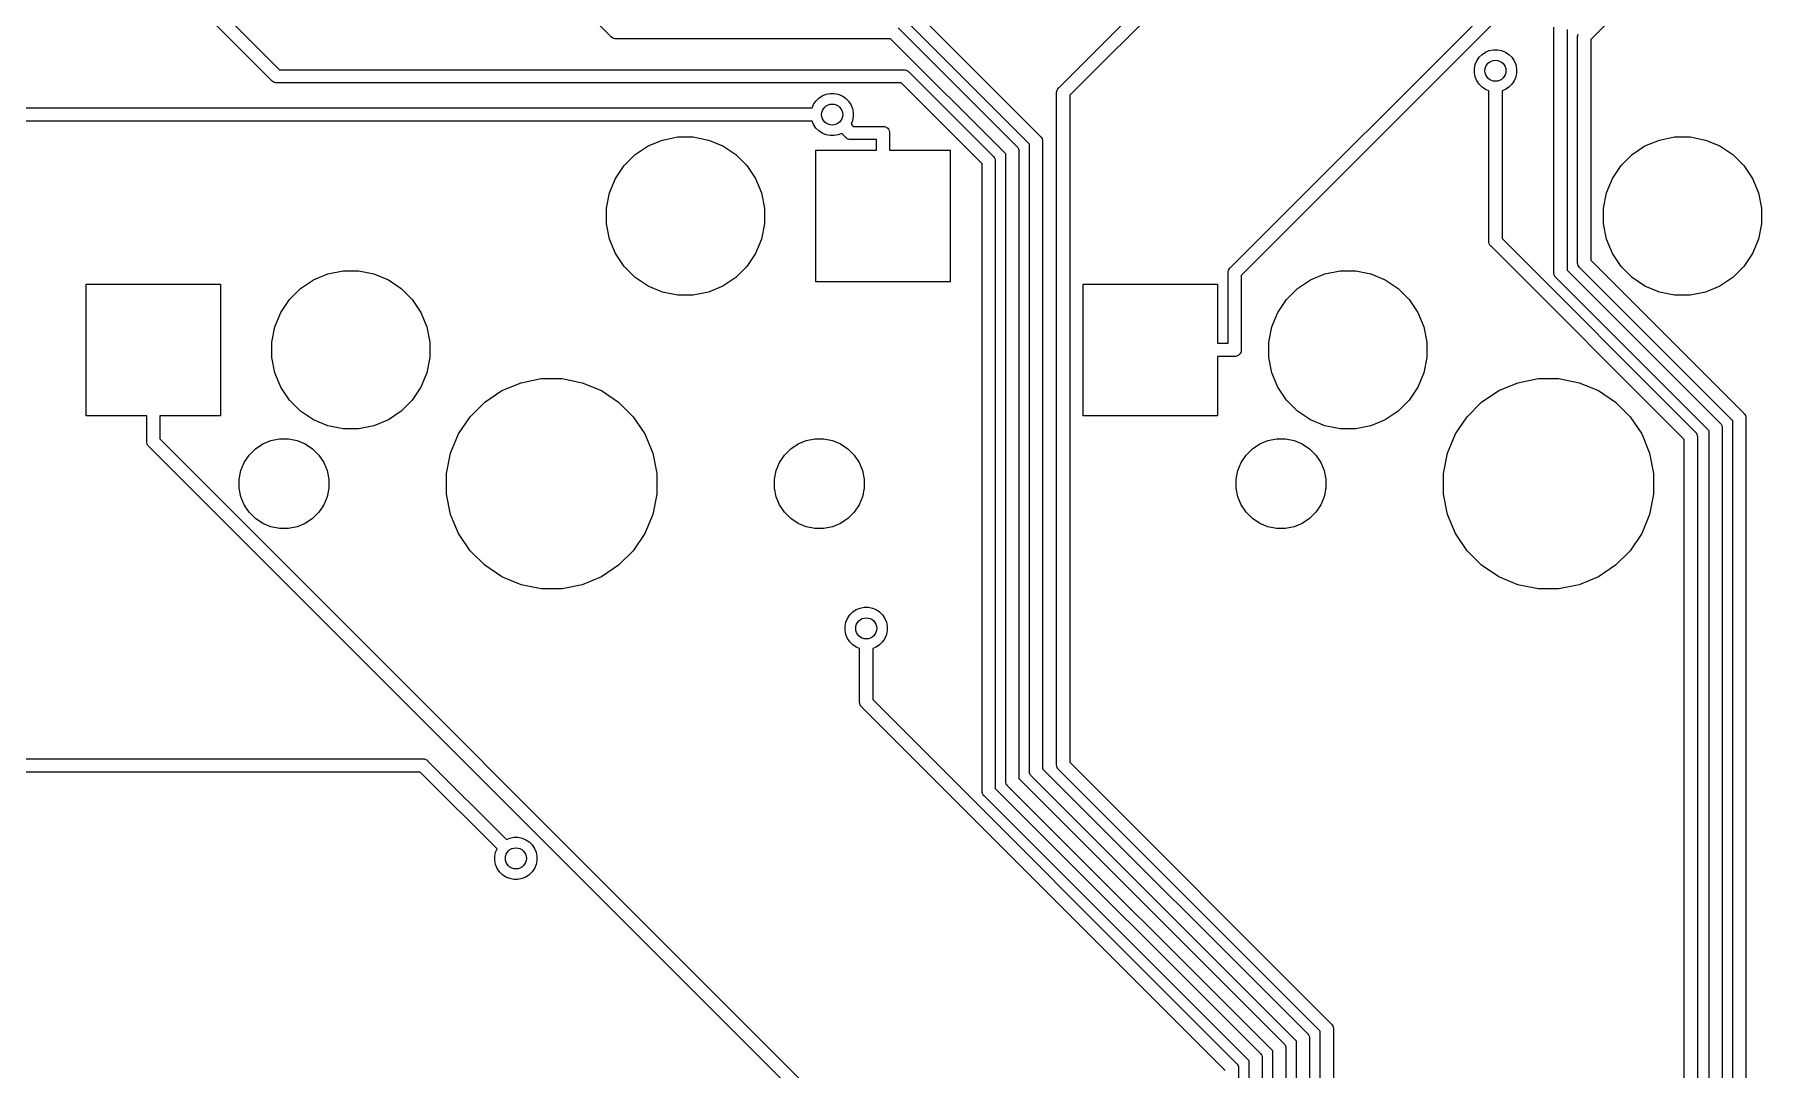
# Model space of a CAD drawing. Extents: x 1.2 to 14.9, y -4.9 to -0.3.
# Drawn here: x 2.334 to 3.624, y -2.668 to -1.894 of the extents above; entities that cross this region are included whole.
import ezdxf

# ---------------------------------------------------------------- set-up
doc = ezdxf.new("R2010")
doc.units = 0
doc.header["$MEASUREMENT"] = 0
doc.layers.add('BLACK', color=7, linetype='CONTINUOUS')

msp = doc.modelspace()

# ---------------------------------------------------------------- linework, layer by layer
at = {"layer": 'BLACK', "linetype": 'CONTINUOUS'}
for p, q in [((2.51094, -1.92896), (2.03905, -1.45708)), ((2.04728, -1.45139), (2.51663, -1.92073)), ((3.07707, -1.97629), (2.78908, -1.6883)), ((2.79728, -1.68259), (3.0853, -1.9706)), ((2.76452, -1.89601), (2.68503, -1.81652)), ((3.22706, -2.06873), (3.45256, -1.84323)), ((3.09896, -1.93411), (3.17639, -1.85667)), ((3.45825, -1.85146), (3.23529, -2.07442)), ((3.18462, -1.86236), (3.10719, -1.93979)), ((3.52794, -1.86658), (3.4965, -1.89801)), ((2.76467, -1.8962), (2.76452, -1.89601)), ((2.76486, -1.89635), (2.76467, -1.8962)), ((2.76506, -1.89651), (2.76486, -1.89635)), ((2.76486, -1.89635), (2.76486, -1.89635)), ((2.76542, -1.89681), (2.76506, -1.89651)), ((2.76628, -1.89727), (2.76542, -1.89681)), ((2.97901, -1.88939), (3.06757, -1.97795)), ((3.46893, -2.0722), (3.46893, -1.88887)), ((3.47878, -1.89066), (3.47878, -2.0704)), ((3.48664, -1.89597), (3.48673, -1.89501)), ((3.48666, -1.89621), (3.48664, -1.89597)), ((3.48666, -2.06485), (3.48666, -1.89621)), ((3.48673, -1.89501), (3.48701, -1.89408)), ((2.7672, -1.89755), (2.76628, -1.89727)), ((2.76793, -1.89762), (2.7672, -1.89755)), ((2.76817, -1.89765), (2.76793, -1.89762)), ((2.76793, -1.89762), (2.76793, -1.89762)), ((2.76841, -1.89762), (2.76817, -1.89765)), ((2.97332, -1.89762), (2.76841, -1.89762)), ((3.05934, -1.98364), (2.97332, -1.89762)), ((3.41304, -1.91142), (3.41523, -1.90923)), ((3.41523, -1.90923), (3.41781, -1.9075)), ((3.41781, -1.9075), (3.42068, -1.90632)), ((3.42068, -1.90632), (3.42372, -1.90571)), ((3.42372, -1.90571), (3.42682, -1.90571)), ((3.42682, -1.90571), (3.42987, -1.90632)), ((3.42987, -1.90632), (3.43273, -1.9075)), ((3.43273, -1.9075), (3.43531, -1.90923)), ((3.43531, -1.90923), (3.4375, -1.91142)), ((3.4965, -1.89801), (3.4965, -2.06305)), ((2.51663, -1.92073), (2.983, -1.92073)), ((2.983, -1.92073), (2.98324, -1.9207)), ((2.98324, -1.9207), (2.98348, -1.92073)), ((2.98348, -1.92073), (2.98348, -1.92073)), ((2.98348, -1.92073), (2.9842, -1.9208)), ((2.9842, -1.9208), (2.98513, -1.92108)), ((2.98513, -1.92108), (2.98598, -1.92154)), ((2.98598, -1.92154), (2.98673, -1.92215)), ((2.98673, -1.92215), (2.98689, -1.92234)), ((2.98689, -1.92234), (3.04984, -1.98529)), ((3.40952, -1.91991), (3.41013, -1.91687)), ((3.40952, -1.92301), (3.40952, -1.91991)), ((3.41013, -1.91687), (3.41132, -1.914)), ((3.41132, -1.914), (3.41304, -1.91142)), ((3.4375, -1.91142), (3.43923, -1.914)), ((3.43923, -1.914), (3.44041, -1.91687)), ((3.44041, -1.91687), (3.44102, -1.91991)), ((3.44102, -1.91991), (3.44102, -1.92301)), ((2.51109, -1.92915), (2.51094, -1.92896)), ((2.51128, -1.9293), (2.51109, -1.92915)), ((2.51184, -1.92976), (2.51128, -1.9293)), ((2.51128, -1.9293), (2.51128, -1.9293)), ((2.51269, -1.93022), (2.51184, -1.92976)), ((2.51362, -1.9305), (2.51269, -1.93022)), ((2.51435, -1.93057), (2.51362, -1.9305)), ((2.51459, -1.93059), (2.51435, -1.93057)), ((2.51435, -1.93057), (2.51435, -1.93057)), ((2.51483, -1.93057), (2.51459, -1.93059)), ((2.9812, -1.93057), (2.51483, -1.93057)), ((3.04161, -1.99098), (2.9812, -1.93057)), ((3.0977, -1.93586), (3.09816, -1.93501)), ((3.09816, -1.93501), (3.09877, -1.93426)), ((3.09877, -1.93426), (3.09896, -1.93411)), ((3.41013, -1.92605), (3.40952, -1.92301)), ((3.41132, -1.92892), (3.41013, -1.92605)), ((3.41304, -1.9315), (3.41132, -1.92892)), ((3.41523, -1.93369), (3.41304, -1.9315)), ((3.41781, -1.93542), (3.41523, -1.93369)), ((3.42035, -1.93647), (3.41781, -1.93542)), ((3.43273, -1.93542), (3.43019, -1.93647)), ((3.43531, -1.93369), (3.43273, -1.93542)), ((3.4375, -1.9315), (3.43531, -1.93369)), ((3.43923, -1.92892), (3.4375, -1.9315)), ((3.44041, -1.92605), (3.43923, -1.92892)), ((3.44102, -1.92301), (3.44041, -1.92605)), ((2.9146, -1.94928), (2.91565, -1.94675)), ((2.91565, -1.94675), (2.91738, -1.94417)), ((2.91738, -1.94417), (2.91957, -1.94197)), ((2.91957, -1.94197), (2.92215, -1.94025)), ((2.92215, -1.94025), (2.92502, -1.93906)), ((2.92502, -1.93906), (2.92806, -1.93846)), ((2.92806, -1.93846), (2.93116, -1.93846)), ((2.93116, -1.93846), (2.9342, -1.93906)), ((2.9342, -1.93906), (2.93707, -1.94025)), ((2.93707, -1.94025), (2.93965, -1.94197)), ((2.93965, -1.94197), (2.94184, -1.94417)), ((2.94184, -1.94417), (2.94357, -1.94675)), ((2.94357, -1.94675), (2.94475, -1.94961)), ((3.09732, -1.93776), (3.09735, -1.93751)), ((3.09735, -1.938), (3.09732, -1.93776)), ((3.09735, -1.93751), (3.09742, -1.93679)), ((3.09735, -1.93751), (3.09735, -1.93751)), ((3.09735, -2.4399), (3.09735, -1.938)), ((3.09742, -1.93679), (3.0977, -1.93586)), ((3.10719, -1.93979), (3.10719, -2.4381)), ((3.42035, -2.04869), (3.42035, -1.93647)), ((3.43019, -1.93647), (3.43019, -2.04689)), ((2.9146, -1.95913), (2.10609, -1.95913)), ((2.11077, -1.94928), (2.9146, -1.94928)), ((2.91565, -1.96166), (2.9146, -1.95913)), ((2.94475, -1.9588), (2.9437, -1.96134)), ((2.9437, -1.96134), (2.94542, -1.96306)), ((2.94475, -1.94961), (2.94536, -1.95265)), ((2.94536, -1.95576), (2.94475, -1.9588)), ((2.94536, -1.95265), (2.94536, -1.95576)), ((2.79203, -1.97767), (2.80277, -1.97321)), ((2.80277, -1.97321), (2.81418, -1.97094)), ((2.81418, -1.97094), (2.82582, -1.97094)), ((2.82582, -1.97094), (2.83723, -1.97321)), ((2.83723, -1.97321), (2.84797, -1.97767)), ((2.91738, -1.96424), (2.91565, -1.96166)), ((2.91957, -1.96644), (2.91738, -1.96424)), ((2.92215, -1.96816), (2.91957, -1.96644)), ((2.92502, -1.96935), (2.92215, -1.96816)), ((2.92806, -1.96995), (2.92502, -1.96935)), ((2.93116, -1.96995), (2.92806, -1.96995)), ((2.9342, -1.96935), (2.93116, -1.96995)), ((2.93674, -1.9683), (2.9342, -1.96935)), ((2.93974, -1.97129), (2.93674, -1.9683)), ((2.93989, -1.97148), (2.93974, -1.97129)), ((2.94008, -1.97163), (2.93989, -1.97148)), ((2.94042, -1.97191), (2.94008, -1.97163)), ((2.94008, -1.97163), (2.94008, -1.97163)), ((2.94064, -1.97209), (2.94042, -1.97191)), ((2.94149, -1.97255), (2.94064, -1.97209)), ((2.94242, -1.97283), (2.94149, -1.97255)), ((2.94314, -1.9729), (2.94242, -1.97283)), ((2.94339, -1.97293), (2.94314, -1.9729)), ((2.94314, -1.9729), (2.94314, -1.9729)), ((2.94363, -1.9729), (2.94339, -1.97293)), ((2.96272, -1.9729), (2.94363, -1.9729)), ((2.94542, -1.96306), (2.9674, -1.96306)), ((2.96272, -1.98079), (2.96272, -1.9729)), ((2.9674, -1.96306), (2.96764, -1.96304)), ((2.96764, -1.96304), (2.96788, -1.96306)), ((2.96788, -1.96306), (2.9686, -1.96313)), ((2.9686, -1.96313), (2.96953, -1.96341)), ((2.96953, -1.96341), (2.97039, -1.96387)), ((2.97039, -1.96387), (2.97113, -1.96448)), ((2.97113, -1.96448), (2.97175, -1.96523)), ((2.97175, -1.96523), (2.97221, -1.96609)), ((2.97221, -1.96609), (2.97249, -1.96702)), ((2.97249, -1.96702), (2.97258, -1.96798)), ((2.97258, -1.96798), (2.97256, -1.96822)), ((2.97256, -1.96822), (2.97256, -1.98079)), ((3.0853, -1.9706), (3.08548, -1.97076)), ((3.08548, -1.97076), (3.0861, -1.9715)), ((3.0861, -1.9715), (3.08656, -1.97236)), ((3.08656, -1.97236), (3.08684, -1.97329)), ((3.08684, -1.97329), (3.08691, -1.97401)), ((3.08691, -1.97401), (3.08691, -1.97401)), ((3.08691, -1.97401), (3.08693, -1.97425)), ((3.08693, -1.97425), (3.08691, -1.97449)), ((3.53703, -1.97767), (3.54777, -1.97321)), ((3.54777, -1.97321), (3.55918, -1.97094)), ((3.55918, -1.97094), (3.57082, -1.97094)), ((3.57082, -1.97094), (3.58223, -1.97321)), ((3.58223, -1.97321), (3.59297, -1.97767)), ((2.77413, -1.99235), (2.78235, -1.98413)), ((2.78235, -1.98413), (2.79203, -1.97767)), ((2.84797, -1.97767), (2.85765, -1.98413)), ((2.85765, -1.98413), (2.86587, -1.99235)), ((2.91744, -2.07921), (2.91744, -1.98079)), ((2.91744, -1.98079), (2.96272, -1.98079)), ((2.97256, -1.98079), (3.01783, -1.98079)), ((3.01783, -1.98079), (3.01783, -2.07921)), ((3.04984, -1.98529), (3.05003, -1.98545)), ((3.05003, -1.98545), (3.05018, -1.98564)), ((3.05018, -1.98564), (3.05018, -1.98564)), ((3.05018, -1.98564), (3.05064, -1.9862)), ((3.05064, -1.9862), (3.05098, -1.98682)), ((3.05098, -1.98682), (3.0511, -1.98705)), ((3.0511, -1.98705), (3.05138, -1.98798)), ((3.05934, -2.45204), (3.05934, -1.98364)), ((3.06757, -1.97795), (3.06776, -1.9781)), ((3.06776, -1.9781), (3.06791, -1.97829)), ((3.06791, -1.97829), (3.06791, -1.97829)), ((3.06791, -1.97829), (3.06815, -1.97858)), ((3.06815, -1.97858), (3.06837, -1.97885)), ((3.06837, -1.97885), (3.06883, -1.97971)), ((3.06883, -1.97971), (3.06911, -1.98063)), ((3.06911, -1.98063), (3.06918, -1.98136)), ((3.06918, -1.98136), (3.06918, -1.98136)), ((3.06918, -1.98136), (3.0692, -1.9816)), ((3.0692, -1.9816), (3.06918, -1.98184)), ((3.06918, -1.98184), (3.06918, -2.45025)), ((3.07707, -2.4447), (3.07707, -1.97629)), ((3.08691, -1.97449), (3.08691, -2.4429)), ((3.51913, -1.99235), (3.52735, -1.98413)), ((3.52735, -1.98413), (3.53703, -1.97767)), ((3.59297, -1.97767), (3.60265, -1.98413)), ((3.60265, -1.98413), (3.61087, -1.99235)), ((2.76767, -2.00203), (2.77413, -1.99235)), ((2.86587, -1.99235), (2.87233, -2.00203)), ((3.04161, -2.45939), (3.04161, -1.99098)), ((3.05138, -1.98798), (3.05145, -1.9887)), ((3.05145, -1.9887), (3.05145, -1.9887)), ((3.05145, -1.9887), (3.05148, -1.98894)), ((3.05148, -1.98894), (3.05145, -1.98919)), ((3.05145, -1.98919), (3.05145, -2.45759)), ((3.51267, -2.00203), (3.51913, -1.99235)), ((3.61087, -1.99235), (3.61733, -2.00203)), ((2.76094, -2.02418), (2.76321, -2.01277)), ((2.76321, -2.01277), (2.76767, -2.00203)), ((2.87233, -2.00203), (2.87679, -2.01277)), ((2.87679, -2.01277), (2.87906, -2.02418)), ((3.50594, -2.02418), (3.50821, -2.01277)), ((3.50821, -2.01277), (3.51267, -2.00203)), ((3.61733, -2.00203), (3.62179, -2.01277)), ((3.62179, -2.01277), (3.62406, -2.02418)), ((2.76094, -2.03582), (2.76094, -2.02418)), ((2.87906, -2.02418), (2.87906, -2.03582)), ((3.50594, -2.03582), (3.50594, -2.02418)), ((3.62406, -2.02418), (3.62406, -2.03582)), ((2.76321, -2.04723), (2.76094, -2.03582)), ((2.87906, -2.03582), (2.87679, -2.04723)), ((3.50821, -2.04723), (3.50594, -2.03582)), ((3.62406, -2.03582), (3.62179, -2.04723)), ((2.76767, -2.05797), (2.76321, -2.04723)), ((2.87679, -2.04723), (2.87233, -2.05797)), ((3.42033, -2.04893), (3.42035, -2.04869)), ((3.42035, -2.04917), (3.42033, -2.04893)), ((3.42042, -2.04989), (3.42035, -2.04917)), ((3.42035, -2.04917), (3.42035, -2.04917)), ((3.4207, -2.05082), (3.42042, -2.04989)), ((3.42116, -2.05168), (3.4207, -2.05082)), ((3.42177, -2.05243), (3.42116, -2.05168)), ((3.43019, -2.04689), (3.57453, -2.19123)), ((3.51267, -2.05797), (3.50821, -2.04723)), ((3.62179, -2.04723), (3.61733, -2.05797)), ((2.77413, -2.06765), (2.76767, -2.05797)), ((2.87233, -2.05797), (2.86587, -2.06765)), ((3.42196, -2.05258), (3.42177, -2.05243)), ((3.5663, -2.19692), (3.42196, -2.05258)), ((3.4965, -2.06305), (3.61082, -2.17737)), ((3.51913, -2.06765), (3.51267, -2.05797)), ((3.61733, -2.05797), (3.61087, -2.06765)), ((2.53235, -2.08413), (2.54203, -2.07767)), ((2.54203, -2.07767), (2.55277, -2.07321)), ((2.55277, -2.07321), (2.56418, -2.07094)), ((2.56418, -2.07094), (2.57582, -2.07094)), ((2.57582, -2.07094), (2.58723, -2.07321)), ((2.58723, -2.07321), (2.59797, -2.07767)), ((2.59797, -2.07767), (2.60765, -2.08413)), ((2.78235, -2.07587), (2.77413, -2.06765)), ((2.79203, -2.08233), (2.78235, -2.07587)), ((2.85765, -2.07587), (2.84797, -2.08233)), ((2.86587, -2.06765), (2.85765, -2.07587)), ((3.22542, -2.07238), (3.22552, -2.07141)), ((3.22544, -2.07262), (3.22542, -2.07238)), ((3.22544, -2.12508), (3.22544, -2.07262)), ((3.22552, -2.07141), (3.2258, -2.07049)), ((3.2258, -2.07049), (3.22625, -2.06963)), ((3.22625, -2.06963), (3.22672, -2.06907)), ((3.22672, -2.06907), (3.22687, -2.06888)), ((3.22672, -2.06907), (3.22672, -2.06907)), ((3.22687, -2.06888), (3.22706, -2.06873)), ((3.23529, -2.07442), (3.23529, -2.12976)), ((3.27735, -2.08413), (3.28703, -2.07767)), ((3.28703, -2.07767), (3.29777, -2.07321)), ((3.29777, -2.07321), (3.30918, -2.07094)), ((3.30918, -2.07094), (3.32082, -2.07094)), ((3.32082, -2.07094), (3.33223, -2.07321)), ((3.33223, -2.07321), (3.34297, -2.07767)), ((3.34297, -2.07767), (3.35265, -2.08413)), ((3.46891, -2.07244), (3.46893, -2.0722)), ((3.469, -2.0734), (3.46891, -2.07244)), ((3.46929, -2.07433), (3.469, -2.0734)), ((3.46974, -2.07518), (3.46929, -2.07433)), ((3.47019, -2.07573), (3.46974, -2.07518)), ((3.47036, -2.07593), (3.47019, -2.07573)), ((3.47055, -2.07609), (3.47036, -2.07593)), ((3.58486, -2.1904), (3.47055, -2.07609)), ((3.47878, -2.0704), (3.59309, -2.18472)), ((3.48664, -2.06509), (3.48666, -2.06485)), ((3.48666, -2.06533), (3.48664, -2.06509)), ((3.48673, -2.06605), (3.48666, -2.06533)), ((3.48666, -2.06533), (3.48666, -2.06533)), ((3.48701, -2.06698), (3.48673, -2.06605)), ((3.48747, -2.06783), (3.48701, -2.06698)), ((3.48809, -2.06858), (3.48747, -2.06783)), ((3.48827, -2.06874), (3.48809, -2.06858)), ((3.60259, -2.18305), (3.48827, -2.06874)), ((3.52735, -2.07587), (3.51913, -2.06765)), ((3.53703, -2.08233), (3.52735, -2.07587)), ((3.60265, -2.07587), (3.59297, -2.08233)), ((3.61087, -2.06765), (3.60265, -2.07587)), ((2.37217, -2.17921), (2.37217, -2.08079)), ((2.37217, -2.08079), (2.47256, -2.08079)), ((2.47256, -2.08079), (2.47256, -2.17921)), ((2.52413, -2.09235), (2.53235, -2.08413)), ((2.60765, -2.08413), (2.61587, -2.09235)), ((2.80277, -2.08679), (2.79203, -2.08233)), ((2.81418, -2.08906), (2.80277, -2.08679)), ((2.82582, -2.08906), (2.81418, -2.08906)), ((2.83723, -2.08679), (2.82582, -2.08906)), ((2.84797, -2.08233), (2.83723, -2.08679)), ((3.01783, -2.07921), (2.91744, -2.07921)), ((3.11717, -2.17921), (3.11717, -2.08079)), ((3.11717, -2.08079), (3.21756, -2.08079)), ((3.21756, -2.08079), (3.21756, -2.12508)), ((3.26913, -2.09235), (3.27735, -2.08413)), ((3.35265, -2.08413), (3.36087, -2.09235)), ((3.54777, -2.08679), (3.53703, -2.08233)), ((3.55918, -2.08906), (3.54777, -2.08679)), ((3.57082, -2.08906), (3.55918, -2.08906)), ((3.58223, -2.08679), (3.57082, -2.08906)), ((3.59297, -2.08233), (3.58223, -2.08679)), ((2.51321, -2.11277), (2.51767, -2.10203)), ((2.51767, -2.10203), (2.52413, -2.09235)), ((2.61587, -2.09235), (2.62233, -2.10203)), ((2.62233, -2.10203), (2.62679, -2.11277)), ((3.25821, -2.11277), (3.26267, -2.10203)), ((3.26267, -2.10203), (3.26913, -2.09235)), ((3.36087, -2.09235), (3.36733, -2.10203)), ((3.36733, -2.10203), (3.37179, -2.11277)), ((2.51094, -2.12418), (2.51321, -2.11277)), ((2.62679, -2.11277), (2.62906, -2.12418)), ((3.25594, -2.12418), (3.25821, -2.11277)), ((3.37179, -2.11277), (3.37406, -2.12418)), ((2.51094, -2.13582), (2.51094, -2.12418)), ((2.62906, -2.12418), (2.62906, -2.13582)), ((3.21756, -2.12508), (3.22544, -2.12508)), ((3.25594, -2.13582), (3.25594, -2.12418)), ((3.37406, -2.12418), (3.37406, -2.13582)), ((2.51321, -2.14723), (2.51094, -2.13582)), ((2.62906, -2.13582), (2.62679, -2.14723)), ((3.23012, -2.13492), (3.21756, -2.13492)), ((3.21756, -2.13492), (3.21756, -2.17921)), ((3.23037, -2.13495), (3.23012, -2.13492)), ((3.23061, -2.13492), (3.23037, -2.13495)), ((3.23133, -2.13485), (3.23061, -2.13492)), ((3.23061, -2.13492), (3.23061, -2.13492)), ((3.23226, -2.13457), (3.23133, -2.13485)), ((3.23311, -2.13411), (3.23226, -2.13457)), ((3.23386, -2.1335), (3.23311, -2.13411)), ((3.23448, -2.13275), (3.23386, -2.1335)), ((3.23493, -2.13189), (3.23448, -2.13275)), ((3.23522, -2.13096), (3.23493, -2.13189)), ((3.23531, -2.13), (3.23522, -2.13096)), ((3.23529, -2.12976), (3.23531, -2.13)), ((3.25821, -2.14723), (3.25594, -2.13582)), ((3.37406, -2.13582), (3.37179, -2.14723)), ((2.51767, -2.15797), (2.51321, -2.14723)), ((2.62679, -2.14723), (2.62233, -2.15797)), ((2.68282, -2.16043), (2.6971, -2.15452)), ((2.6971, -2.15452), (2.71227, -2.1515)), ((2.71227, -2.1515), (2.72773, -2.1515)), ((2.72773, -2.1515), (2.7429, -2.15452)), ((2.7429, -2.15452), (2.75718, -2.16043)), ((3.26267, -2.15797), (3.25821, -2.14723)), ((3.37179, -2.14723), (3.36733, -2.15797)), ((3.42782, -2.16043), (3.4421, -2.15452)), ((3.4421, -2.15452), (3.45727, -2.1515)), ((3.45727, -2.1515), (3.47273, -2.1515)), ((3.47273, -2.1515), (3.4879, -2.15452)), ((3.4879, -2.15452), (3.50218, -2.16043)), ((2.52413, -2.16765), (2.51767, -2.15797)), ((2.53235, -2.17587), (2.52413, -2.16765)), ((2.61587, -2.16765), (2.60765, -2.17587)), ((2.62233, -2.15797), (2.61587, -2.16765)), ((2.66996, -2.16903), (2.68282, -2.16043)), ((2.75718, -2.16043), (2.77004, -2.16903)), ((3.26913, -2.16765), (3.26267, -2.15797)), ((3.27735, -2.17587), (3.26913, -2.16765)), ((3.36087, -2.16765), (3.35265, -2.17587)), ((3.36733, -2.15797), (3.36087, -2.16765)), ((3.41496, -2.16903), (3.42782, -2.16043)), ((3.50218, -2.16043), (3.51504, -2.16903)), ((2.41744, -2.17921), (2.37217, -2.17921)), ((2.41744, -2.19835), (2.41744, -2.17921)), ((2.47256, -2.17921), (2.42728, -2.17921)), ((2.42728, -2.17921), (2.42728, -2.19655)), ((2.54203, -2.18233), (2.53235, -2.17587)), ((2.60765, -2.17587), (2.59797, -2.18233)), ((2.65043, -2.19282), (2.65903, -2.17996)), ((2.65903, -2.17996), (2.66996, -2.16903)), ((2.77004, -2.16903), (2.78097, -2.17996)), ((2.78097, -2.17996), (2.78957, -2.19282)), ((3.21756, -2.17921), (3.11717, -2.17921)), ((3.28703, -2.18233), (3.27735, -2.17587)), ((3.35265, -2.17587), (3.34297, -2.18233)), ((3.39543, -2.19282), (3.40403, -2.17996)), ((3.40403, -2.17996), (3.41496, -2.16903)), ((3.51504, -2.16903), (3.52597, -2.17996)), ((3.52597, -2.17996), (3.53457, -2.19282)), ((3.61082, -2.17737), (3.61101, -2.17752)), ((3.61101, -2.17752), (3.61116, -2.17771)), ((3.61116, -2.17771), (3.61116, -2.17771)), ((3.61116, -2.17771), (3.61154, -2.17817)), ((3.61154, -2.17817), (3.61162, -2.17827)), ((3.61162, -2.17827), (3.61208, -2.17912)), ((3.61208, -2.17912), (3.61236, -2.18005)), ((3.61236, -2.18005), (3.61243, -2.18077)), ((3.61243, -2.18077), (3.61243, -2.18077)), ((3.61243, -2.18077), (3.61246, -2.18102)), ((2.55277, -2.18679), (2.54203, -2.18233)), ((2.56418, -2.18906), (2.55277, -2.18679)), ((2.57582, -2.18906), (2.56418, -2.18906)), ((2.58723, -2.18679), (2.57582, -2.18906)), ((2.59797, -2.18233), (2.58723, -2.18679)), ((2.64452, -2.2071), (2.65043, -2.19282)), ((2.78957, -2.19282), (2.79548, -2.2071)), ((3.29777, -2.18679), (3.28703, -2.18233)), ((3.30918, -2.18906), (3.29777, -2.18679)), ((3.32082, -2.18906), (3.30918, -2.18906)), ((3.33223, -2.18679), (3.32082, -2.18906)), ((3.34297, -2.18233), (3.33223, -2.18679)), ((3.38952, -2.2071), (3.39543, -2.19282)), ((3.53457, -2.19282), (3.54048, -2.2071)), ((3.57453, -2.19123), (3.57472, -2.19139)), ((3.57472, -2.19139), (3.57487, -2.19157)), ((3.57487, -2.19157), (3.57488, -2.19157)), ((3.57488, -2.19157), (3.57515, -2.19191)), ((3.57515, -2.19191), (3.57534, -2.19213)), ((3.57534, -2.19213), (3.57579, -2.19299)), ((3.57579, -2.19299), (3.57607, -2.19392)), ((3.58486, -2.7904), (3.58486, -2.1904)), ((3.59309, -2.18472), (3.59328, -2.18487)), ((3.59328, -2.18487), (3.59343, -2.18506)), ((3.59343, -2.18506), (3.59343, -2.18506)), ((3.59343, -2.18506), (3.59365, -2.18532)), ((3.59365, -2.18532), (3.5939, -2.18562)), ((3.5939, -2.18562), (3.59435, -2.18647)), ((3.59435, -2.18647), (3.59463, -2.1874)), ((3.59463, -2.1874), (3.5947, -2.18812)), ((3.5947, -2.18812), (3.5947, -2.18813)), ((3.5947, -2.18813), (3.59473, -2.18837)), ((3.59473, -2.18837), (3.5947, -2.18861)), ((3.5947, -2.18861), (3.5947, -2.78861)), ((3.60259, -2.78306), (3.60259, -2.18305)), ((3.61246, -2.18102), (3.61243, -2.18126)), ((3.61243, -2.18126), (3.61243, -2.78126)), ((2.41742, -2.19859), (2.41744, -2.19835)), ((2.41744, -2.19883), (2.41742, -2.19859)), ((2.41751, -2.19955), (2.41744, -2.19883)), ((2.41744, -2.19883), (2.41744, -2.19883)), ((2.41779, -2.20048), (2.41751, -2.19955)), ((2.41825, -2.20133), (2.41779, -2.20048)), ((2.41887, -2.20208), (2.41825, -2.20133)), ((2.41905, -2.20224), (2.41887, -2.20208)), ((2.90401, -2.6872), (2.41905, -2.20224)), ((2.42728, -2.19655), (2.91097, -2.68024)), ((2.49398, -2.20864), (2.49864, -2.20398)), ((2.49864, -2.20398), (2.50413, -2.20031)), ((2.50413, -2.20031), (2.51023, -2.19779)), ((2.51023, -2.19779), (2.5167, -2.1965)), ((2.5167, -2.1965), (2.5233, -2.1965)), ((2.5233, -2.1965), (2.52977, -2.19779)), ((2.52977, -2.19779), (2.53587, -2.20031)), ((2.53587, -2.20031), (2.54135, -2.20398)), ((2.54135, -2.20398), (2.54602, -2.20864)), ((2.89398, -2.20864), (2.89865, -2.20398)), ((2.89865, -2.20398), (2.90413, -2.20031)), ((2.90413, -2.20031), (2.91023, -2.19779)), ((2.91023, -2.19779), (2.9167, -2.1965)), ((2.9167, -2.1965), (2.9233, -2.1965)), ((2.9233, -2.1965), (2.92977, -2.19779)), ((2.92977, -2.19779), (2.93587, -2.20031)), ((2.93587, -2.20031), (2.94135, -2.20398)), ((2.94135, -2.20398), (2.94602, -2.20864)), ((3.23898, -2.20864), (3.24364, -2.20398)), ((3.24364, -2.20398), (3.24913, -2.20031)), ((3.24913, -2.20031), (3.25523, -2.19779)), ((3.25523, -2.19779), (3.2617, -2.1965)), ((3.2617, -2.1965), (3.2683, -2.1965)), ((3.2683, -2.1965), (3.27477, -2.19779)), ((3.27477, -2.19779), (3.28087, -2.20031)), ((3.28087, -2.20031), (3.28635, -2.20398)), ((3.28635, -2.20398), (3.29102, -2.20864)), ((3.5663, -2.84923), (3.5663, -2.19692)), ((3.57607, -2.19392), (3.57615, -2.19464)), ((3.57615, -2.19464), (3.57615, -2.19464)), ((3.57615, -2.19464), (3.57617, -2.19488)), ((3.57617, -2.19488), (3.57615, -2.19512)), ((3.57615, -2.19512), (3.57615, -2.84743)), ((2.48779, -2.22023), (2.49031, -2.21413)), ((2.49031, -2.21413), (2.49398, -2.20864)), ((2.54602, -2.20864), (2.54969, -2.21413)), ((2.54969, -2.21413), (2.55221, -2.22023)), ((2.6415, -2.22227), (2.64452, -2.2071)), ((2.79548, -2.2071), (2.7985, -2.22227)), ((2.88779, -2.22023), (2.89031, -2.21413)), ((2.89031, -2.21413), (2.89398, -2.20864)), ((2.94602, -2.20864), (2.94969, -2.21413)), ((2.94969, -2.21413), (2.95221, -2.22023)), ((3.23279, -2.22023), (3.23531, -2.21413)), ((3.23531, -2.21413), (3.23898, -2.20864)), ((3.29102, -2.20864), (3.29469, -2.21413)), ((3.29469, -2.21413), (3.29721, -2.22023)), ((3.3865, -2.22227), (3.38952, -2.2071)), ((3.54048, -2.2071), (3.5435, -2.22227)), ((2.4865, -2.2267), (2.48779, -2.22023)), ((2.4865, -2.2333), (2.4865, -2.2267)), ((2.55221, -2.22023), (2.5535, -2.2267)), ((2.5535, -2.2267), (2.5535, -2.2333)), ((2.6415, -2.23773), (2.6415, -2.22227)), ((2.7985, -2.22227), (2.7985, -2.23773)), ((2.8865, -2.2267), (2.88779, -2.22023)), ((2.8865, -2.2333), (2.8865, -2.2267)), ((2.95221, -2.22023), (2.9535, -2.2267)), ((2.9535, -2.2267), (2.9535, -2.2333)), ((3.2315, -2.2267), (3.23279, -2.22023)), ((3.2315, -2.2333), (3.2315, -2.2267)), ((3.29721, -2.22023), (3.2985, -2.2267)), ((3.2985, -2.2267), (3.2985, -2.2333)), ((3.3865, -2.23773), (3.3865, -2.22227)), ((3.5435, -2.22227), (3.5435, -2.23773)), ((2.48779, -2.23977), (2.4865, -2.2333)), ((2.49031, -2.24587), (2.48779, -2.23977)), ((2.55221, -2.23977), (2.54969, -2.24587)), ((2.5535, -2.2333), (2.55221, -2.23977)), ((2.64452, -2.2529), (2.6415, -2.23773)), ((2.7985, -2.23773), (2.79548, -2.2529)), ((2.88779, -2.23977), (2.8865, -2.2333)), ((2.89031, -2.24587), (2.88779, -2.23977)), ((2.95221, -2.23977), (2.94969, -2.24587)), ((2.9535, -2.2333), (2.95221, -2.23977)), ((3.23279, -2.23977), (3.2315, -2.2333)), ((3.23531, -2.24587), (3.23279, -2.23977)), ((3.29721, -2.23977), (3.29469, -2.24587)), ((3.2985, -2.2333), (3.29721, -2.23977)), ((3.38952, -2.2529), (3.3865, -2.23773)), ((3.5435, -2.23773), (3.54048, -2.2529)), ((2.49398, -2.25135), (2.49031, -2.24587)), ((2.49864, -2.25602), (2.49398, -2.25135)), ((2.50413, -2.25969), (2.49864, -2.25602)), ((2.54135, -2.25602), (2.53587, -2.25969)), ((2.54602, -2.25135), (2.54135, -2.25602)), ((2.54969, -2.24587), (2.54602, -2.25135)), ((2.65043, -2.26718), (2.64452, -2.2529)), ((2.79548, -2.2529), (2.78957, -2.26718)), ((2.89398, -2.25135), (2.89031, -2.24587)), ((2.89865, -2.25602), (2.89398, -2.25135)), ((2.90413, -2.25969), (2.89865, -2.25602)), ((2.94135, -2.25602), (2.93587, -2.25969)), ((2.94602, -2.25135), (2.94135, -2.25602)), ((2.94969, -2.24587), (2.94602, -2.25135)), ((3.23898, -2.25135), (3.23531, -2.24587)), ((3.24364, -2.25602), (3.23898, -2.25135)), ((3.24913, -2.25969), (3.24364, -2.25602)), ((3.28635, -2.25602), (3.28087, -2.25969)), ((3.29102, -2.25135), (3.28635, -2.25602)), ((3.29469, -2.24587), (3.29102, -2.25135)), ((3.39543, -2.26718), (3.38952, -2.2529)), ((3.54048, -2.2529), (3.53457, -2.26718)), ((2.51023, -2.26221), (2.50413, -2.25969)), ((2.5167, -2.2635), (2.51023, -2.26221)), ((2.5233, -2.2635), (2.5167, -2.2635)), ((2.52977, -2.26221), (2.5233, -2.2635)), ((2.53587, -2.25969), (2.52977, -2.26221)), ((2.65903, -2.28004), (2.65043, -2.26718)), ((2.78957, -2.26718), (2.78097, -2.28004)), ((2.91023, -2.26221), (2.90413, -2.25969)), ((2.9167, -2.2635), (2.91023, -2.26221)), ((2.9233, -2.2635), (2.9167, -2.2635)), ((2.92977, -2.26221), (2.9233, -2.2635)), ((2.93587, -2.25969), (2.92977, -2.26221)), ((3.25523, -2.26221), (3.24913, -2.25969)), ((3.2617, -2.2635), (3.25523, -2.26221)), ((3.2683, -2.2635), (3.2617, -2.2635)), ((3.27477, -2.26221), (3.2683, -2.2635)), ((3.28087, -2.25969), (3.27477, -2.26221)), ((3.40403, -2.28004), (3.39543, -2.26718)), ((3.53457, -2.26718), (3.52597, -2.28004)), ((2.66996, -2.29097), (2.65903, -2.28004)), ((2.78097, -2.28004), (2.77004, -2.29097)), ((3.41496, -2.29097), (3.40403, -2.28004)), ((3.52597, -2.28004), (3.51504, -2.29097)), ((2.68282, -2.29957), (2.66996, -2.29097)), ((2.77004, -2.29097), (2.75718, -2.29957)), ((3.42782, -2.29957), (3.41496, -2.29097)), ((3.51504, -2.29097), (3.50218, -2.29957)), ((2.6971, -2.30548), (2.68282, -2.29957)), ((2.71227, -2.3085), (2.6971, -2.30548)), ((2.72773, -2.3085), (2.71227, -2.3085)), ((2.7429, -2.30548), (2.72773, -2.3085)), ((2.75718, -2.29957), (2.7429, -2.30548)), ((3.4421, -2.30548), (3.42782, -2.29957)), ((3.45727, -2.3085), (3.4421, -2.30548)), ((3.47273, -2.3085), (3.45727, -2.3085)), ((3.4879, -2.30548), (3.47273, -2.3085)), ((3.50218, -2.29957), (3.4879, -2.30548)), ((2.95047, -2.32292), (2.95352, -2.32231)), ((2.95352, -2.32231), (2.95662, -2.32231)), ((2.95662, -2.32231), (2.95966, -2.32292)), ((2.93932, -2.33651), (2.93992, -2.33347)), ((2.93992, -2.33347), (2.94111, -2.3306)), ((2.94111, -2.3306), (2.94283, -2.32802)), ((2.94283, -2.32802), (2.94503, -2.32583)), ((2.94503, -2.32583), (2.94761, -2.3241)), ((2.94761, -2.3241), (2.95047, -2.32292)), ((2.95966, -2.32292), (2.96253, -2.3241)), ((2.96253, -2.3241), (2.96511, -2.32583)), ((2.96511, -2.32583), (2.9673, -2.32802)), ((2.9673, -2.32802), (2.96902, -2.3306)), ((2.96902, -2.3306), (2.97021, -2.33347)), ((2.97021, -2.33347), (2.97081, -2.33651)), ((2.93932, -2.33961), (2.93932, -2.33651)), ((2.93992, -2.34265), (2.93932, -2.33961)), ((2.94111, -2.34552), (2.93992, -2.34265)), ((2.94283, -2.3481), (2.94111, -2.34552)), ((2.94503, -2.35029), (2.94283, -2.3481)), ((2.9673, -2.3481), (2.96511, -2.35029)), ((2.96902, -2.34552), (2.9673, -2.3481)), ((2.97021, -2.34265), (2.96902, -2.34552)), ((2.97081, -2.33961), (2.97021, -2.34265)), ((2.97081, -2.33651), (2.97081, -2.33961)), ((2.94761, -2.35201), (2.94503, -2.35029)), ((2.95015, -2.35307), (2.94761, -2.35201)), ((2.95015, -2.393), (2.95015, -2.35307)), ((2.96253, -2.35201), (2.95999, -2.35307)), ((2.95999, -2.35307), (2.95999, -2.3912)), ((2.96511, -2.35029), (2.96253, -2.35201)), ((2.95012, -2.39324), (2.95015, -2.393)), ((2.95022, -2.3942), (2.95012, -2.39324)), ((2.9505, -2.39513), (2.95022, -2.3942)), ((2.95096, -2.39599), (2.9505, -2.39513)), ((2.95128, -2.39639), (2.95096, -2.39599)), ((2.95157, -2.39674), (2.95128, -2.39639)), ((2.95176, -2.39689), (2.95157, -2.39674)), ((3.22339, -2.66852), (2.95176, -2.39689)), ((2.95999, -2.3912), (3.23162, -2.66283)), ((1.72264, -2.43558), (2.62361, -2.43558)), ((2.62361, -2.43558), (2.62385, -2.43555)), ((2.62385, -2.43555), (2.6241, -2.43558)), ((2.6241, -2.43558), (2.6241, -2.43558)), ((2.6241, -2.43558), (2.62482, -2.43565)), ((2.62482, -2.43565), (2.62575, -2.43593)), ((2.62575, -2.43593), (2.6266, -2.43639)), ((2.6266, -2.43639), (2.62735, -2.437)), ((2.62735, -2.437), (2.62751, -2.43719)), ((2.62751, -2.43719), (2.68613, -2.49582)), ((3.10719, -2.4381), (3.30253, -2.63344)), ((2.62182, -2.44542), (1.72264, -2.44542)), ((2.67917, -2.50278), (2.62182, -2.44542)), ((3.06918, -2.45025), (3.26707, -2.64814)), ((3.07704, -2.44494), (3.07707, -2.4447)), ((3.07707, -2.44518), (3.07704, -2.44494)), ((3.07714, -2.4459), (3.07707, -2.44518)), ((3.07707, -2.44518), (3.07707, -2.44518)), ((3.07742, -2.44683), (3.07714, -2.4459)), ((3.07788, -2.44768), (3.07742, -2.44683)), ((3.07849, -2.44843), (3.07788, -2.44768)), ((3.07868, -2.44859), (3.07849, -2.44843)), ((3.27657, -2.64648), (3.07868, -2.44859)), ((3.08691, -2.4429), (3.2848, -2.64079)), ((3.09732, -2.44014), (3.09735, -2.4399)), ((3.09742, -2.44111), (3.09732, -2.44014)), ((3.0977, -2.44203), (3.09742, -2.44111)), ((3.09816, -2.44289), (3.0977, -2.44203)), ((3.09862, -2.44345), (3.09816, -2.44289)), ((3.09877, -2.44364), (3.09862, -2.44345)), ((3.09896, -2.44379), (3.09877, -2.44364)), ((3.2943, -2.63913), (3.09896, -2.44379)), ((3.04159, -2.45963), (3.04161, -2.45939)), ((3.04168, -2.46059), (3.04159, -2.45963)), ((3.04196, -2.46152), (3.04168, -2.46059)), ((3.04242, -2.46238), (3.04196, -2.46152)), ((3.04258, -2.46257), (3.04242, -2.46238)), ((3.04303, -2.46313), (3.04258, -2.46257)), ((3.04322, -2.46328), (3.04303, -2.46313)), ((3.24111, -2.66117), (3.04322, -2.46328)), ((3.05145, -2.45759), (3.24934, -2.65548)), ((3.05931, -2.45228), (3.05934, -2.45204)), ((3.05941, -2.45325), (3.05931, -2.45228)), ((3.05969, -2.45418), (3.05941, -2.45325)), ((3.06015, -2.45503), (3.05969, -2.45418)), ((3.06055, -2.45552), (3.06015, -2.45503)), ((3.06076, -2.45578), (3.06055, -2.45552)), ((3.06095, -2.45593), (3.06076, -2.45578)), ((3.25884, -2.65383), (3.06095, -2.45593)), ((2.67812, -2.50532), (2.67917, -2.50278)), ((2.68613, -2.49582), (2.68867, -2.49477)), ((2.68867, -2.49477), (2.69171, -2.49416)), ((2.69171, -2.49416), (2.69481, -2.49416)), ((2.69481, -2.49416), (2.69786, -2.49477)), ((2.69786, -2.49477), (2.70072, -2.49595)), ((2.70072, -2.49595), (2.7033, -2.49768)), ((2.7033, -2.49768), (2.7055, -2.49987)), ((2.7055, -2.49987), (2.70722, -2.50245)), ((2.70722, -2.50245), (2.70841, -2.50532)), ((2.67752, -2.50836), (2.67812, -2.50532)), ((2.67752, -2.51146), (2.67752, -2.50836)), ((2.67812, -2.5145), (2.67752, -2.51146)), ((2.67931, -2.51737), (2.67812, -2.5145)), ((2.70841, -2.5145), (2.70722, -2.51737)), ((2.70841, -2.50532), (2.70901, -2.50836)), ((2.70901, -2.51146), (2.70841, -2.5145)), ((2.70901, -2.50836), (2.70901, -2.51146)), ((2.68103, -2.51995), (2.67931, -2.51737)), ((2.68322, -2.52214), (2.68103, -2.51995)), ((2.6858, -2.52387), (2.68322, -2.52214)), ((2.68867, -2.52505), (2.6858, -2.52387)), ((2.69171, -2.52566), (2.68867, -2.52505)), ((2.69481, -2.52566), (2.69171, -2.52566)), ((2.69786, -2.52505), (2.69481, -2.52566)), ((2.70072, -2.52387), (2.69786, -2.52505)), ((2.7033, -2.52214), (2.70072, -2.52387)), ((2.7055, -2.51995), (2.7033, -2.52214)), ((2.70722, -2.51737), (2.7055, -2.51995)), ((3.2848, -2.64079), (3.28499, -2.64094)), ((3.28499, -2.64094), (3.28514, -2.64113)), ((3.28514, -2.64113), (3.2856, -2.64169)), ((3.2856, -2.64169), (3.28589, -2.64223)), ((3.28589, -2.64223), (3.28606, -2.64255)), ((3.28606, -2.64255), (3.28634, -2.64348)), ((3.28634, -2.64348), (3.28641, -2.6442)), ((3.28641, -2.6442), (3.28641, -2.6442)), ((3.28641, -2.6442), (3.28644, -2.64444)), ((3.28644, -2.64444), (3.28641, -2.64468)), ((3.28641, -2.64468), (3.28641, -2.74485)), ((3.2943, -2.75039), (3.2943, -2.63913)), ((3.30253, -2.63344), (3.30272, -2.6336)), ((3.30272, -2.6336), (3.30287, -2.63379)), ((3.30287, -2.63379), (3.30333, -2.63435)), ((3.30333, -2.63435), (3.30368, -2.635)), ((3.30368, -2.635), (3.30379, -2.6352)), ((3.30379, -2.6352), (3.30407, -2.63613)), ((3.30407, -2.63613), (3.30414, -2.63685)), ((3.30414, -2.63685), (3.30414, -2.63685)), ((3.30414, -2.63685), (3.30417, -2.63709)), ((3.30417, -2.63709), (3.30414, -2.63734)), ((3.30414, -2.63734), (3.30414, -2.75219)), ((3.24934, -2.65548), (3.24953, -2.65564)), ((3.24953, -2.65564), (3.24969, -2.65582)), ((3.24969, -2.65582), (3.25015, -2.65639)), ((3.25015, -2.65639), (3.25037, -2.65681)), ((3.25037, -2.65681), (3.2506, -2.65724)), ((3.2506, -2.65724), (3.25089, -2.65817)), ((3.25089, -2.65817), (3.25096, -2.65889)), ((3.25884, -2.7357), (3.25884, -2.65383)), ((3.26707, -2.64814), (3.26726, -2.64829)), ((3.26726, -2.64829), (3.26741, -2.64848)), ((3.26741, -2.64848), (3.26788, -2.64904)), ((3.26788, -2.64904), (3.26817, -2.64959)), ((3.26817, -2.64959), (3.26833, -2.64989)), ((3.26833, -2.64989), (3.26861, -2.65082)), ((3.26861, -2.65082), (3.26869, -2.65155)), ((3.26869, -2.65155), (3.26869, -2.65155)), ((3.26869, -2.65155), (3.26871, -2.65179)), ((3.26871, -2.65179), (3.26869, -2.65203)), ((3.26869, -2.65203), (3.26869, -2.7375)), ((3.27657, -2.74305), (3.27657, -2.64648)), ((3.23162, -2.66283), (3.2318, -2.66298)), ((3.2318, -2.66298), (3.23196, -2.66317)), ((3.23196, -2.66317), (3.23196, -2.66317)), ((3.23196, -2.66317), (3.23227, -2.66355)), ((3.23227, -2.66355), (3.23242, -2.66373)), ((3.23242, -2.66373), (3.23288, -2.66459)), ((3.23288, -2.66459), (3.23316, -2.66552)), ((3.23316, -2.66552), (3.23323, -2.66624)), ((3.23323, -2.66624), (3.23323, -2.66624)), ((3.23323, -2.66624), (3.23325, -2.66648)), ((3.23325, -2.66648), (3.23323, -2.66672)), ((3.23323, -2.66672), (3.23323, -2.72281)), ((3.24111, -2.72836), (3.24111, -2.66117)), ((3.25096, -2.65889), (3.25096, -2.65889)), ((3.25096, -2.65889), (3.25098, -2.65913)), ((3.25098, -2.65913), (3.25096, -2.65937)), ((3.25096, -2.65937), (3.25096, -2.73015))]:
    msp.add_line(p, q, dxfattribs=at)
at = {"layer": 'BLACK'}
for centre in [(3.42527, -1.92146), (2.92961, -1.9542), (2.95507, -2.33806), (2.69326, -2.50991)]:
    msp.add_circle(centre, 0.007874, dxfattribs=at)

doc.saveas('drawing.dxf')
